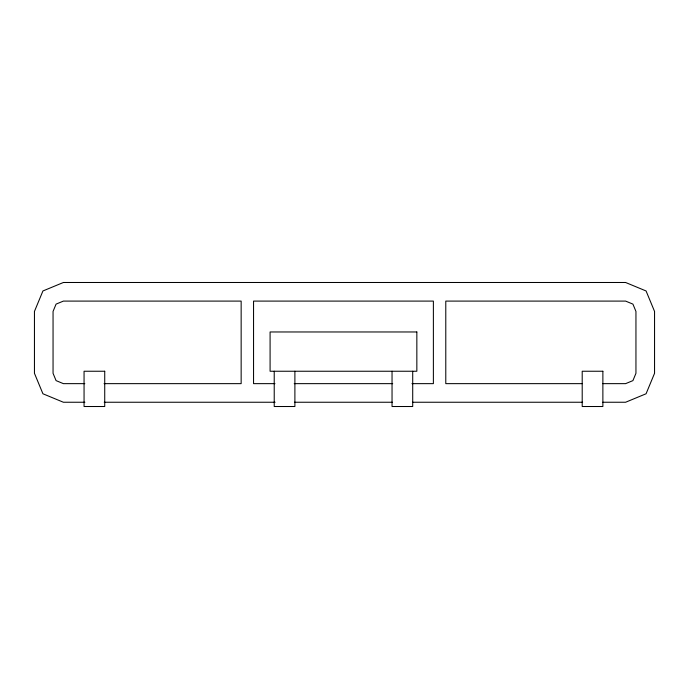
<?xml version="1.0" encoding="UTF-8"?>
<svg xmlns="http://www.w3.org/2000/svg" width="689" height="689" viewBox="0 0 689 689"><rect width="100%" height="100%" fill="white"/><g stroke="black" fill="none" stroke-linecap="round" stroke-linejoin="round"><path stroke-width="1.03" d="M84.807 383.644L63.388 383.644L56.076 380.621L53.053 373.309L53.053 311.428L56.076 304.116L63.388 301.093L241.15 301.093L241.15 383.644L104.082 383.644M274.963 383.644L253.552 383.644L253.552 301.093L433.381 301.093L433.381 383.644L411.97 383.644M294.229 383.644L392.704 383.644M582.205 383.644L445.783 383.644L445.783 301.093L625.612 301.093L632.924 304.116L635.947 311.428L635.947 373.309L632.924 380.621L625.612 383.644L602.875 383.644M84.885 402.247L63.388 402.247L42.925 393.772L34.45 373.309L34.45 311.428L42.925 290.965L63.388 282.49L625.612 282.49L646.075 290.965L654.55 311.428L654.55 373.309L646.075 393.772L625.612 402.247L602.875 402.247M104.228 402.247L275.1 402.247M294.444 402.247L392.334 402.247M412.659 402.247L582.61 402.247M412.711 371.242L412.711 406.51L392.041 406.51L392.041 371.242M294.892 371.242L294.892 406.51L274.222 406.51L274.222 371.242M416.845 331.969L270.088 331.969L270.088 371.242L416.845 371.242L416.845 331.969M104.728 371.242L84.058 371.242L84.058 406.51L104.728 406.51L104.728 371.242M602.875 371.242L582.205 371.242L582.205 406.51L602.875 406.51L602.875 371.242"/></g></svg>
